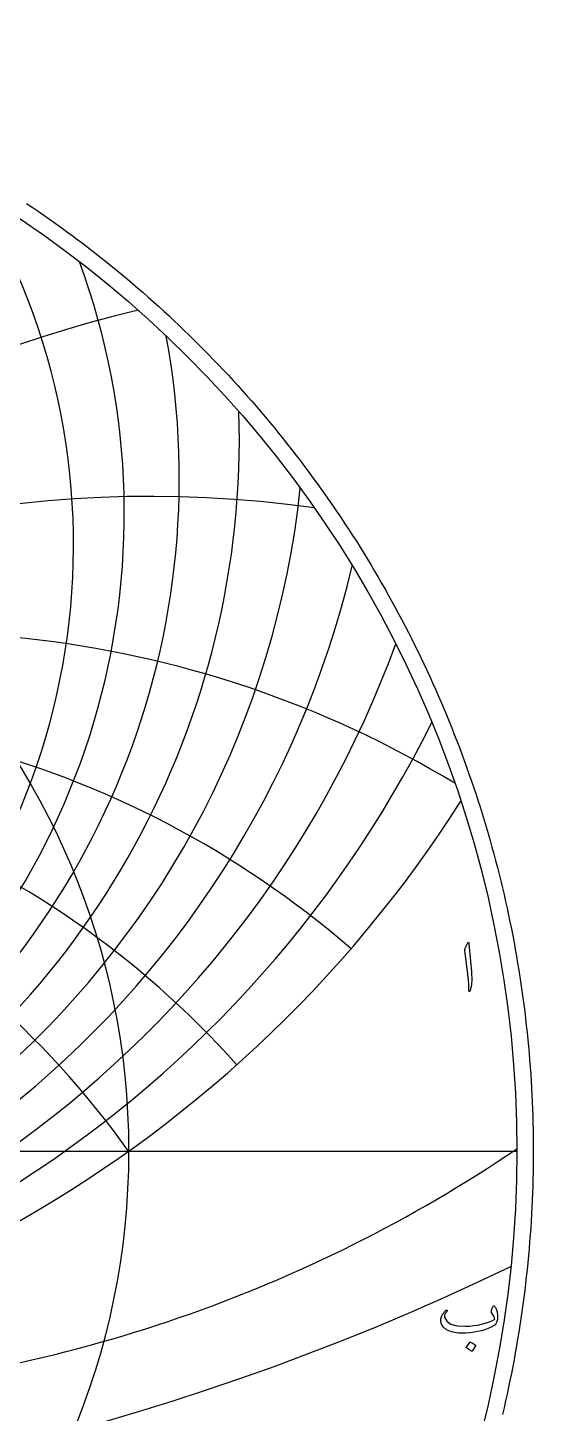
# Model space of a CAD drawing. Header units: millimetres. Extents: x -75 to 75, y -75 to 77.
# Drawn here: x 41.9 to 75.3, y -17.3 to 74.2 of the extents above; entities that cross this region are included whole.
import ezdxf

# ---------------------------------------------------------------- set-up
doc = ezdxf.new("R2010")
doc.units = ezdxf.units.MM
for name, color, linetype in [('CUT_OUTER', 1, 'Continuous'), ('ENGRAVE', 7, 'Continuous'), ('ENGRAVE_FINE', 8, 'Continuous'), ('TEXT', 5, 'Continuous')]:
    doc.layers.add(name, color=color, linetype=linetype)

msp = doc.modelspace()

# ---------------------------------------------------------------- linework, layer by layer
at = {"layer": 'CUT_OUTER'}
msp.add_lwpolyline([(41.8553, 62.6408), (42.2388, 62.3828), (42.6208, 62.1225), (43.0012, 61.8598), (43.3799, 61.5948), (43.7571, 61.3275), (44.1325, 61.0578), (44.5064, 60.7859), (44.8785, 60.5116), (45.2489, 60.2351), (45.6177, 59.9564), (45.9847, 59.6753), (46.35, 59.392), (46.7136, 59.1065), (47.0754, 58.8188), (47.4354, 58.5288), (47.7936, 58.2367), (48.15, 57.9423), (48.5047, 57.6458), (48.8575, 57.3471), (49.2084, 57.0462), (49.5575, 56.7432), (49.9047, 56.4381), (50.2501, 56.1308), (50.5936, 55.8214), (50.9351, 55.5099), (51.2748, 55.1963), (51.6125, 54.8807), (51.9483, 54.563), (52.2821, 54.2432), (52.6139, 53.9214), (52.9438, 53.5975), (53.2717, 53.2717), (53.5975, 52.9438), (53.9214, 52.6139), (54.2432, 52.2821), (54.563, 51.9483), (54.8807, 51.6125), (55.1963, 51.2748), (55.5099, 50.9351), (55.8214, 50.5936), (56.1308, 50.2501), (56.4381, 49.9047), (56.7432, 49.5575), (57.0462, 49.2084), (57.3471, 48.8575), (57.6458, 48.5047), (57.9423, 48.15), (58.2367, 47.7936), (58.5288, 47.4354), (58.8188, 47.0754), (59.1065, 46.7136), (59.392, 46.35), (59.6753, 45.9847), (59.9564, 45.6177), (60.2351, 45.2489), (60.5116, 44.8785), (60.7859, 44.5064), (61.0578, 44.1325), (61.3275, 43.7571), (61.5948, 43.3799), (61.8598, 43.0012), (62.1225, 42.6208), (62.3828, 42.2388), (62.6408, 41.8553), (62.8965, 41.4701), (63.1498, 41.0834), (63.4006, 40.6952), (63.6492, 40.3054), (63.8953, 39.9141), (64.139, 39.5213), (64.3803, 39.127), (64.6191, 38.7312), (64.8556, 38.334), (65.0896, 37.9353), (65.3211, 37.5352), (65.5502, 37.1337), (65.7768, 36.7308), (66.0009, 36.3265), (66.2226, 35.9209), (66.4417, 35.5139), (66.6584, 35.1055), (66.8725, 34.6958), (67.0842, 34.2849), (67.2933, 33.8726), (67.4999, 33.4591), (67.7039, 33.0443), (67.9054, 32.6282), (68.1043, 32.2109), (68.3007, 31.7924), (68.4944, 31.3728), (68.6857, 30.9519), (68.8743, 30.5299), (69.0603, 30.1067), (69.2437, 29.6824), (69.4246, 29.2569), (69.6028, 28.8304), (69.7784, 28.4028), (69.9513, 27.9741), (70.1217, 27.5444), (70.2893, 27.1136), (70.4544, 26.6818), (70.6168, 26.249), (70.7765, 25.8152), (70.9336, 25.3804), (71.088, 24.9447), (71.2397, 24.5081), (71.3887, 24.0705), (71.5351, 23.632), (71.6787, 23.1926), (71.8197, 22.7524), (71.9579, 22.3113), (72.0935, 21.8693), (72.2263, 21.4266), (72.3564, 20.983), (72.4838, 20.5386), (72.6085, 20.0935), (72.7304, 19.6476), (72.8496, 19.2009), (72.966, 18.7536), (73.0797, 18.3055), (73.1907, 17.8568), (73.2989, 17.4073), (73.4043, 16.9573), (73.507, 16.5065), (73.6069, 16.0552), (73.704, 15.6033), (73.7983, 15.1507), (73.8899, 14.6976), (73.9787, 14.244), (74.0647, 13.7898), (74.1479, 13.3351), (74.2284, 12.8798), (74.306, 12.4241), (74.3808, 11.968), (74.4529, 11.5114), (74.5221, 11.0543), (74.5885, 10.5968), (74.6521, 10.139), (74.7129, 9.6807), (74.7709, 9.2221), (74.8261, 8.7632), (74.8785, 8.3039), (74.928, 7.8443), (74.9747, 7.3844), (75.0186, 6.9242), (75.0597, 6.4638), (75.0979, 6.0031), (75.1334, 5.5422), (75.166, 5.0811), (75.1957, 4.6198), (75.2227, 4.1583), (75.2468, 3.6966), (75.268, 3.2349), (75.2865, 2.773), (75.302, 2.311), (75.3148, 1.8489), (75.3247, 1.3867), (75.3318, 0.9245), (75.3361, 0.4623), (75.3375, 0), (75.3361, -0.4623), (75.3318, -0.9245), (75.3247, -1.3867), (75.3148, -1.8489), (75.302, -2.311), (75.2865, -2.773), (75.268, -3.2349), (75.2468, -3.6966), (75.2227, -4.1583), (75.1957, -4.6198), (75.166, -5.0811), (75.1334, -5.5422), (75.0979, -6.0031), (75.0597, -6.4638), (75.0186, -6.9242), (74.9747, -7.3844), (74.928, -7.8443), (74.8785, -8.3039), (74.8261, -8.7632), (74.7709, -9.2221), (74.7129, -9.6807), (74.6521, -10.139), (74.5885, -10.5968), (74.5221, -11.0543), (74.4529, -11.5114), (74.3808, -11.968), (74.306, -12.4241), (74.2284, -12.8798), (74.1479, -13.3351), (74.0647, -13.7898), (73.9787, -14.244), (73.8899, -14.6976), (73.7983, -15.1507), (73.704, -15.6033), (73.6069, -16.0552), (73.507, -16.5065), (73.4043, -16.9573), (73.2989, -17.4073)], dxfattribs=at)
at = {"layer": 'ENGRAVE'}
msp.add_lwpolyline([(-74.25, 0), (74.25, 0)], dxfattribs=at)
for radius in [74.25, 48.6033]:
    msp.add_circle((0, 0), radius, dxfattribs=at)
for centre, radius, start, end in [((0, 47.1324), 55.9213, 178.212698, 1.787302), ((0, -34.6684), 59.7007, 35.5, 144.5), ((0, -34.6684), 59.7007, 35.5, 144.5), ((0, 68.1393), 83.6973, 212.539417, 327.460583), ((21.0545, 78.5764), 94.7619, 273.912094, 304.149757)]:
    msp.add_arc(centre, radius, start, end, dxfattribs=at)
at = {"layer": 'ENGRAVE_FINE'}
for centre, radius, start, end in [((0, 40.072), 44.9661, 148.455434, 31.544566), ((0, 42.136), 48.3191, 159.847193, 20.152807), ((71.1485, -34.6684), 92.8778, 103.651897, 166.709112), ((71.1485, -34.6684), 92.8778, 103.651897, 166.709112), ((0, 44.4732), 51.9539, 169.577451, 10.422549), ((0, 50.1749), 60.2844, 186.0602, 353.9398), ((50.0948, -34.6684), 77.9337, 82.051293, 163.020708), ((50.0948, -34.6684), 77.9337, 82.051293, 163.020708), ((0, 53.6788), 65.1234, 193.308562, 346.691438), ((34.4682, -34.6684), 68.9364, 58.821135, 159.058475), ((34.4682, -34.6684), 68.9364, 58.821135, 159.058475), ((0, 57.745), 70.5411, 200.083139, 339.916861), ((21.7293, -34.6684), 63.5322, 49.135378, 154.733247), ((21.7293, -34.6684), 63.5322, 49.135378, 154.733247), ((0, 62.5059), 76.6725, 206.471969, 333.528031), ((10.5268, -34.6684), 60.6217, 41.762039, 149.930653), ((10.5268, -34.6684), 60.6217, 41.762039, 149.930653), ((0, 145.6412), 170.1393, 244.27222, 295.72778)]:
    msp.add_arc(centre, radius, start, end, dxfattribs=at)
at = {"layer": 'TEXT'}
for points in [[(70.9626, 13.6871), (71.0074, 13.7737), (71.0434, 13.8042), (71.0706, 13.7784), (71.0891, 13.6964), (71.1968, 12.5489), (71.2609, 11.8445), (71.2752, 11.2819), (71.2398, 10.8609), (71.1546, 10.5817), (71.1391, 10.5588), (71.1254, 10.5465), (71.1134, 10.5448), (71.1031, 10.5536), (71.0949, 10.5673), (71.0891, 10.5852), (71.0856, 10.6071), (71.0844, 10.6332), (71.0844, 10.836), (71.075, 11.0512), (71.0563, 11.2787), (71.0282, 11.5184), (71.022, 11.5811), (71.0036, 11.7503), (70.9728, 12.026), (70.9298, 12.4084), (70.8268, 13.2561), (70.8244, 13.3012), (70.8268, 13.3428), (70.8338, 13.3809), (70.8455, 13.4154)], [(72.7775, -10.254), (72.809, -10.2936), (72.8378, -10.3372), (72.864, -10.3849), (72.8876, -10.4367), (72.9085, -10.4923), (72.9268, -10.5515), (72.9425, -10.6141), (72.9555, -10.6803), (72.9725, -10.8132), (72.9766, -10.9449), (72.9678, -11.0755), (72.9461, -11.2049), (72.9134, -11.3202), (72.8712, -11.4133), (72.8197, -11.4841), (72.7588, -11.5327), (72.5656, -11.6349), (72.3607, -11.7259), (72.144, -11.8059), (71.9157, -11.8747), (71.6756, -11.9317), (71.4239, -11.9765), (71.1604, -12.009), (70.8852, -12.0292), (70.3694, -12.024), (69.9461, -11.9519), (69.6153, -11.8132), (69.377, -11.6077), (69.2793, -11.447), (69.2342, -11.274), (69.2418, -11.0886), (69.3021, -10.891), (69.3224, -10.8485), (69.346, -10.805), (69.3728, -10.7606), (69.4028, -10.7154), (69.436, -10.6693), (69.4725, -10.6223), (69.5121, -10.5744), (69.555, -10.5257), (69.5694, -10.5119), (69.5843, -10.5035), (69.5998, -10.5002), (69.6159, -10.5023), (69.6267, -10.5064), (69.6358, -10.514), (69.6431, -10.5251), (69.6487, -10.5398), (69.6513, -10.5535), (69.6499, -10.5667), (69.6443, -10.5793), (69.6346, -10.5913), (69.5945, -10.639), (69.5585, -10.6885), (69.5266, -10.7397), (69.4988, -10.7927), (69.4798, -10.8433), (69.4695, -10.8922), (69.4681, -10.9393), (69.4754, -10.9847), (69.6218, -11.2497), (69.8969, -11.4355), (70.3009, -11.5424), (70.8337, -11.5702), (71.1266, -11.5589), (71.4057, -11.5345), (71.6711, -11.4969), (71.9227, -11.4461), (72.1609, -11.3821), (72.3858, -11.305), (72.5976, -11.2147), (72.7963, -11.1112), (72.7769, -11.0146), (72.733, -10.9074), (72.6645, -10.7898), (72.5714, -10.6615), (72.5685, -10.6492), (72.5691, -10.6264), (72.5732, -10.593), (72.5808, -10.5491), (72.5828, -10.5447), (72.5843, -10.5409), (72.5852, -10.5377), (72.5855, -10.5351), (72.6007, -10.4754), (72.623, -10.4086), (72.6522, -10.3348), (72.6885, -10.254), (72.7046, -10.2294), (72.7248, -10.2213), (72.7491, -10.2294), (72.7775, -10.254)], [(71.1429, -12.6381), (71.1487, -12.6323), (71.1569, -12.6288), (71.1674, -12.6276), (71.1803, -12.6288), (71.2714, -12.6656), (71.3571, -12.7107), (71.4376, -12.764), (71.5129, -12.8255), (71.5202, -12.8349), (71.5234, -12.8442), (71.5225, -12.8536), (71.5176, -12.863), (71.2974, -13.2189), (71.2892, -13.2274), (71.2787, -13.2295), (71.2658, -13.2251), (71.2506, -13.2142), (71.2374, -13.2049), (71.2166, -13.1908), (71.1882, -13.1721), (71.1522, -13.1487), (71.108, -13.1206), (71.055, -13.0878), (70.9933, -13.0503), (70.9227, -13.0082), (70.9133, -13.0011), (70.9087, -12.9941), (70.9087, -12.9871), (70.9133, -12.9801)]]:
    msp.add_lwpolyline(points, close=True, dxfattribs=at)

doc.saveas('drawing.dxf')
